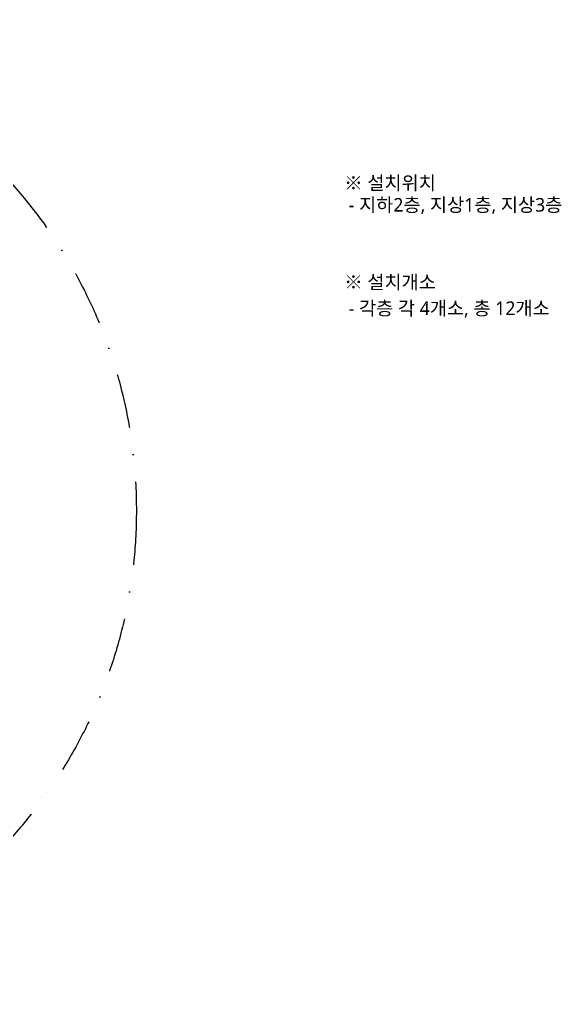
# Model space of a CAD drawing. Header units: millimetres. Extents: x 232323 to 272954, y -5343 to 8721.
# Drawn here: x 251476 to 252470, y -2091 to -291 of the extents above; entities that cross this region are included whole.
import ezdxf

# ---------------------------------------------------------------- set-up
doc = ezdxf.new("R2010")
doc.units = ezdxf.units.MM
doc.header["$MEASUREMENT"] = 0
doc.linetypes.add('DASHDOTX2', pattern=[2, 1, -0.5, 0, -0.5])
doc.layers.add('A-MKXS-MAK2', color=3, linetype='DASHDOTX2', lineweight=25)
doc.layers.add('A-MKXX-NAME', color=3, linetype='CONTINUOUS', lineweight=25)
doc.styles.add('맑은고딕', font='malgun.ttf')

msp = doc.modelspace()

# ---------------------------------------------------------------- linework, layer by layer
at = {"layer": 'A-MKXS-MAK2', "ltscale": 100}
msp.add_circle((250790.4, -1191), 900, dxfattribs=at)

# ---------------------------------------------------------------- texts
at = {"layer": 'A-MKXX-NAME', "style": '맑은고딕'}
for s, p in [('※ 설치위치', (252071.3, -603)), (' - 지하2층, 지상1층, 지상3층', (252071.3, -643)), ('※ 설치개소', (252071.3, -784.7)), (' - 각층 각 4개소, 총 12개소', (252071.3, -832.6))]:
    msp.add_text(s, height=25, dxfattribs=at).set_placement(p)

doc.saveas('drawing.dxf')
